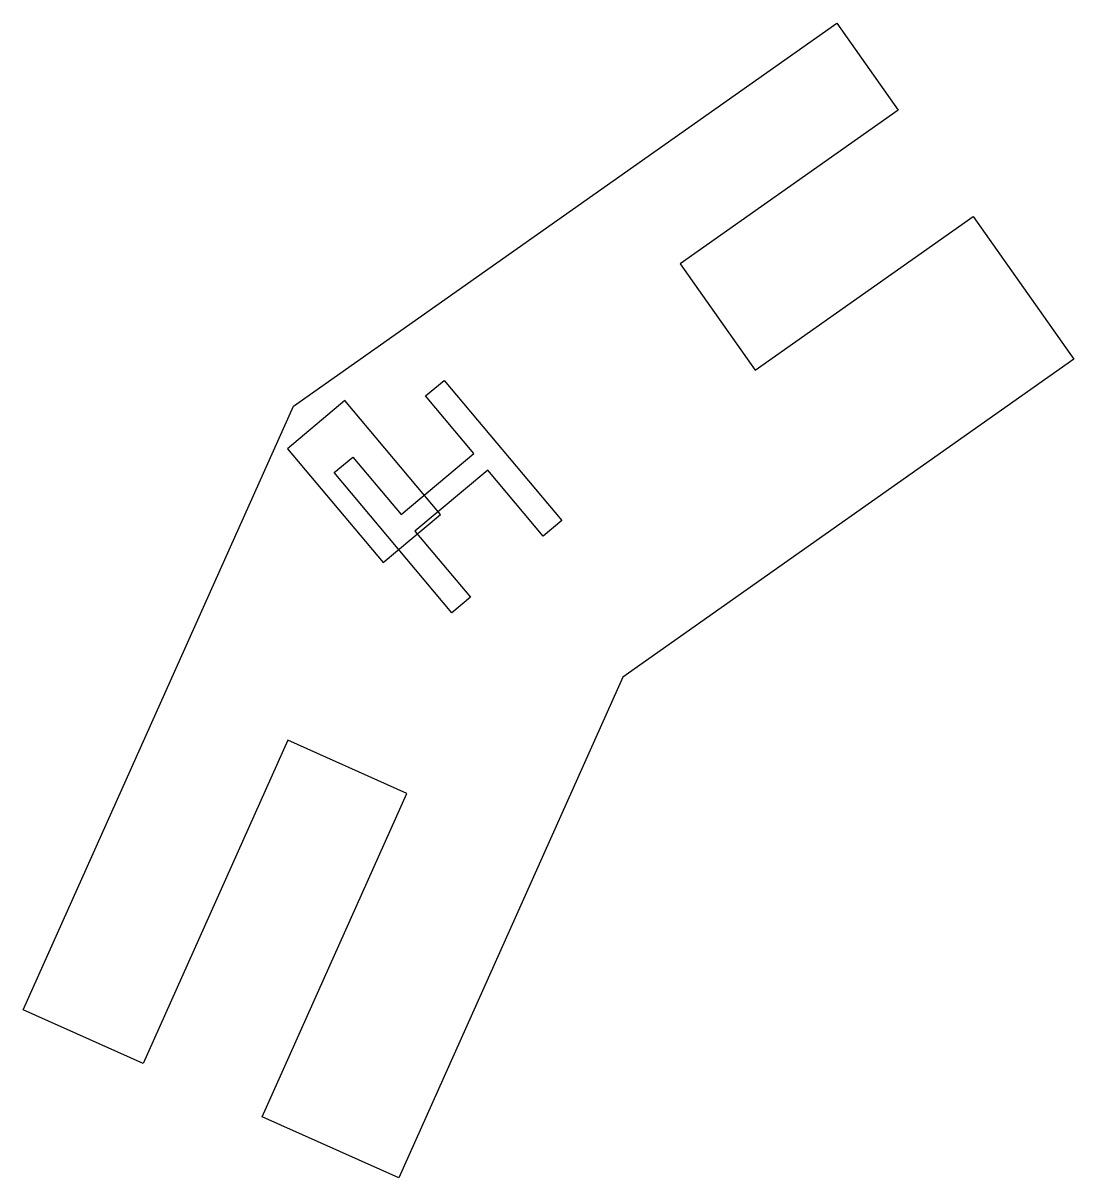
# Model space of a CAD drawing. Header units: millimetres. Extents: x -117.3 to -94.4, y 73.5 to 98.8.
import ezdxf

# ---------------------------------------------------------------- set-up
doc = ezdxf.new("R2010")
doc.units = ezdxf.units.MM
doc.layers.get('0').update_dxf_attribs({"linetype": 'CONTINUOUS'})

msp = doc.modelspace()

# ---------------------------------------------------------------- linework, layer by layer
for p, q in [((-108.529, 90.613, -0.512), (-108.123, 90.953, -0.512)), ((-108.123, 90.953, -0.512), (-105.552, 87.889, -0.512)), ((-110.295, 90.513, -0.512), (-111.55, 89.459, -0.512)), ((-108.204, 88.022, -0.512), (-110.295, 90.513, -0.512)), ((-107.473, 89.355, -0.512), (-108.529, 90.613, -0.512)), ((-111.55, 89.459, -0.512), (-109.46, 86.968, -0.512)), ((-110.527, 88.936, -0.512), (-110.122, 89.276, -0.512)), ((-110.122, 89.276, -0.512), (-109.066, 88.018, -0.512)), ((-109.066, 88.018, -0.512), (-107.473, 89.355, -0.512)), ((-107.956, 85.872, -0.512), (-110.527, 88.936, -0.512)), ((-107.17, 88.993, -0.512), (-108.762, 87.656, -0.512)), ((-105.958, 87.549, -0.512), (-107.17, 88.993, -0.512)), ((-109.46, 86.968, -0.512), (-108.204, 88.022, -0.512)), ((-105.552, 87.889, -0.512), (-105.958, 87.549, -0.512)), ((-108.762, 87.656, -0.512), (-107.55, 86.212, -0.512)), ((-107.55, 86.212, -0.512), (-107.956, 85.872, -0.512))]:
    msp.add_line(p, q)
msp.add_lwpolyline([(-108.941, 81.917), (-111.543, 83.082), (-114.709, 76.01), (-117.333, 77.185), (-111.421, 90.391), (-99.538, 98.771), (-98.195, 96.867), (-102.962, 93.505), (-101.319, 91.176), (-96.553, 94.538), (-94.351, 91.416), (-104.215, 84.46), (-109.119, 73.507), (-112.108, 74.845)], close=True)

doc.saveas('drawing.dxf')
